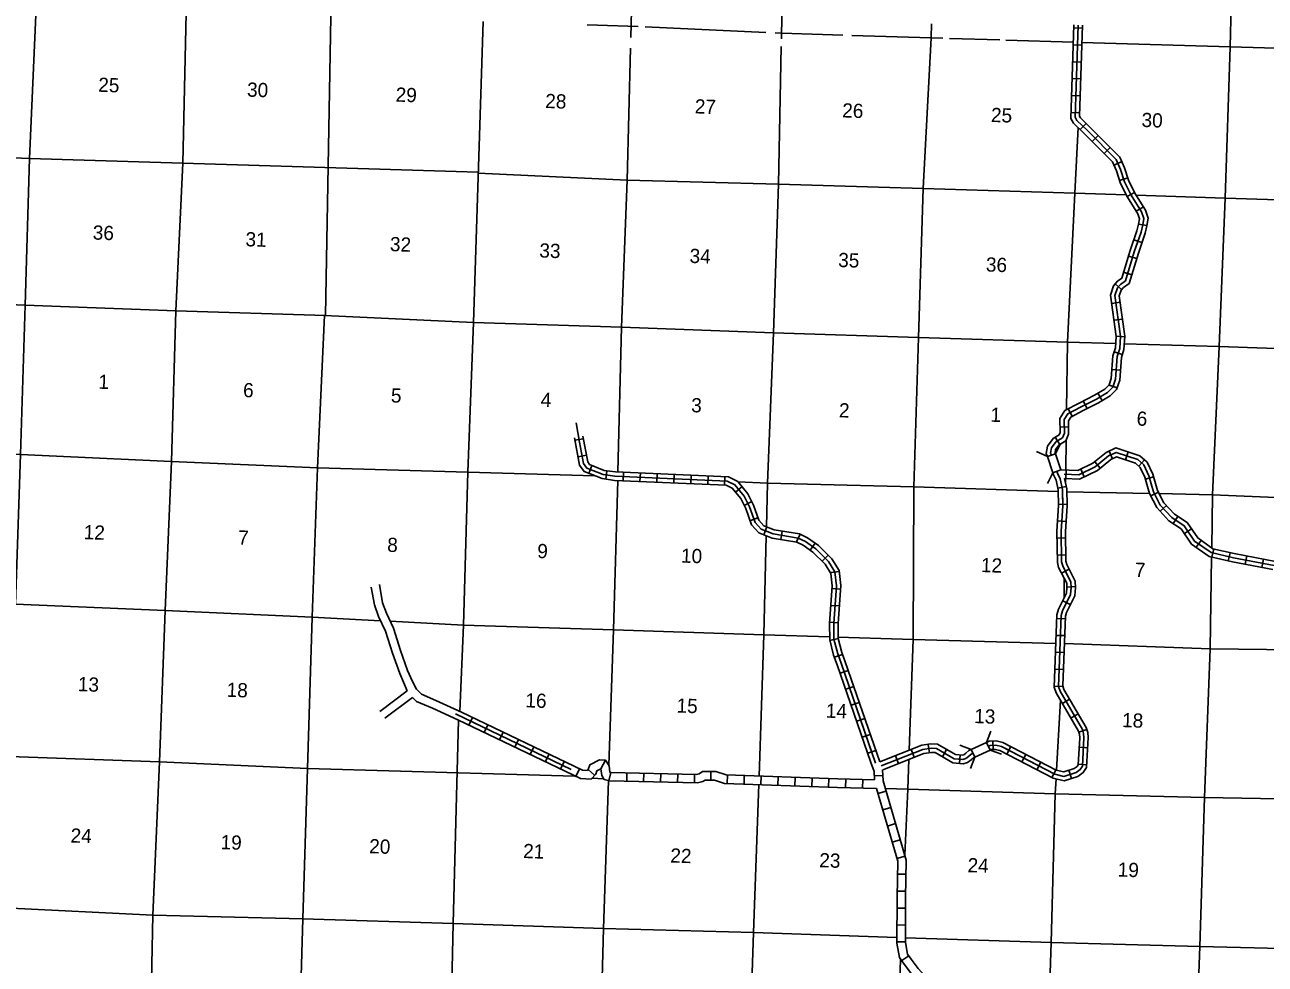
# Model space of a CAD drawing. Extents: x 761565 to 1479413, y 16349851 to 16905335.
# Drawn here: x 972163 to 1015843, y 16571603 to 16604681 of the extents above; entities that cross this region are included whole.
import ezdxf

# ---------------------------------------------------------------- set-up
doc = ezdxf.new("R2010")
doc.units = 0
for name, color, linetype in [('L10', 7, 'Continuous'), ('L11', 7, 'Continuous'), ('L13', 7, 'Continuous'), ('L14', 7, 'Continuous'), ('L18', 7, 'Continuous'), ('L8', 7, 'Continuous'), ('L9', 7, 'Continuous')]:
    doc.layers.add(name, color=color, linetype=linetype)

msp = doc.modelspace()

# ---------------------------------------------------------------- linework, layer by layer
at = {"layer": 'L10'}
for points in [[(984649, 16584968), (984763, 16584332), (984897, 16583966), (985142, 16583439), (985395, 16582650), (985645, 16581950), (985811, 16581561), (985957, 16581290), (986129, 16581109), (986642, 16580892), (987537, 16580481)], [(984360, 16584879), (984472, 16584254), (984620, 16583851), (984862, 16583330), (985110, 16582554), (985366, 16581841), (985626, 16581230)], [(985819, 16581000), (985954, 16580857), (986521, 16580617), (987415, 16580207)]]:
    msp.add_lwpolyline(points, dxfattribs=at)
at = {"layer": 'L11'}
for p, q in [((985626, 16581230), (984665, 16580505)), ((985819, 16581000), (984846, 16580265))]:
    msp.add_line(p, q, dxfattribs=at)
at = {"layer": 'L13'}
for p, q in [((993510, 16604238), (993724, 16615022)), ((991968, 16604678), (993768, 16604622)), ((994010, 16604607), (998264, 16604413)), ((1004723, 16604203), (1006504, 16604147)), ((1006705, 16604141), (1009089, 16604066)), ((972323, 16599970), (988134, 16599497)), ((1008818, 16589003), (1008834, 16590072)), ((982285, 16583821), (982466, 16589083)), ((1008811, 16588536), (1008813, 16588703)), ((1008856, 16588239), (1011770, 16588180)), ((1008760, 16584494), (1008768, 16585186)), ((1008495, 16578432), (1008630, 16580899)), ((992134, 16578151), (992552, 16578134))]:
    msp.add_line(p, q, dxfattribs=at)
for points in [[(998807, 16604192), (998811, 16604388), (998950, 16609651), (999072, 16614893)], [(977727, 16599808), (977850, 16605096), (978047, 16610315), (978051, 16610420)], [(972323, 16599970), (972565, 16605287), (972774, 16610212)], [(1013959, 16586265), (1013985, 16588136), (1014224, 16593354), (1014437, 16598572), (1014604, 16603910), (1014675, 16606778)], [(982750, 16594450), (982945, 16604969), (982970, 16605640)], [(987481, 16580508), (987610, 16583546), (987761, 16588925), (987960, 16594203), (988307, 16604793)], [(1003304, 16579137), (1003444, 16583032), (1003470, 16588415), (1003634, 16593669), (1003798, 16598922), (1004081, 16604223), (1004096, 16604712)], [(998592, 16604398), (998811, 16604388), (1000970, 16604320)], [(1001292, 16604310), (1004081, 16604223), (1004487, 16604210)], [(993052, 16588936), (993179, 16594039), (993375, 16599208), (993498, 16603862)], [(998280, 16587007), (998316, 16588544), (998523, 16593838), (998704, 16599074), (998801, 16603920)], [(1009389, 16604057), (1014604, 16603910), (1019857, 16603753), (1025127, 16603596), (1030421, 16603414), (1035709, 16603290), (1040894, 16603102), (1043449, 16603059)], [(1008850, 16591132), (1008887, 16593512), (1009143, 16598755), (1009255, 16601066)], [(957150, 16600577), (961762, 16600417), (972323, 16599970)], [(971841, 16584284), (972014, 16589554), (972179, 16594815), (972323, 16599970)], [(977481, 16594607), (977727, 16599808)], [(988132, 16599456), (993375, 16599208), (998704, 16599074), (1003798, 16598922), (1009143, 16598755), (1010951, 16598693)], [(1011301, 16598680), (1014437, 16598572), (1019657, 16598408), (1024656, 16598299)], [(961624, 16595205), (966918, 16595022), (972179, 16594815), (977481, 16594607), (982750, 16594450)], [(977101, 16584060), (977332, 16589303), (977481, 16594607)], [(982466, 16589083), (982717, 16594451)], [(982717, 16594451), (987960, 16594203), (993179, 16594039), (998523, 16593838), (1003634, 16593669), (1008887, 16593512), (1010584, 16593462)], [(1010884, 16593453), (1014224, 16593354), (1019535, 16593162), (1024521, 16592998)], [(956219, 16590116), (961476, 16589943), (966772, 16589794), (972014, 16589554), (977332, 16589303), (982466, 16589083)], [(982466, 16589083), (987761, 16588925), (992241, 16588799)], [(992733, 16578615), (992897, 16583380), (993044, 16588637)], [(997276, 16588590), (998316, 16588544), (1003470, 16588415), (1008555, 16588248)], [(1012109, 16588174), (1013985, 16588136), (1019295, 16587902), (1024775, 16587834)], [(998020, 16578226), (998191, 16583206), (998273, 16586688)], [(1013357, 16567189), (1013539, 16572232), (1013711, 16577476), (1013909, 16582712), (1013954, 16585938)], [(971841, 16584284), (977101, 16584060), (982285, 16583821)], [(976675, 16573329), (976901, 16578724), (977101, 16584060)], [(981798, 16567960), (981954, 16573197), (982119, 16578493), (982285, 16583821)], [(982285, 16583821), (984692, 16583697)], [(985030, 16583679), (987610, 16583546), (992897, 16583380), (998191, 16583206), (1000506, 16583129)], [(1000794, 16583120), (1003444, 16583032), (1008472, 16582899)], [(1008772, 16582891), (1013909, 16582712), (1018868, 16582644)], [(987126, 16567768), (987249, 16573040), (987438, 16580196)], [(955900, 16579424), (961094, 16579286), (966446, 16579094), (971641, 16578922), (976901, 16578724), (982119, 16578493), (991537, 16578227)], [(1003152, 16575441), (1003254, 16577763), (1003292, 16578810)], [(992325, 16565676), (992404, 16567594), (992543, 16572865), (992714, 16578058)], [(997542, 16564595), (997647, 16567396), (997822, 16572717), (998009, 16577927)], [(1008146, 16567359), (1008302, 16572363), (1008449, 16577600), (1008478, 16578128)], [(1002465, 16577795), (1003254, 16577763), (1008449, 16577600), (1013711, 16577476), (1018974, 16577378), (1023273, 16577203)], [(966215, 16573841), (976675, 16573329), (981954, 16573197), (987249, 16573040), (992543, 16572865), (997822, 16572717), (1002874, 16572542)], [(975859, 16546970), (976000, 16552266), (976173, 16557552), (976414, 16562862), (976570, 16568124), (976675, 16573329)], [(1003174, 16572531), (1008302, 16572363), (1013539, 16572232), (1018793, 16572100), (1023870, 16571926)], [(1002767, 16561899), (1002769, 16561969), (1002877, 16567299), (1003003, 16571792)]]:
    msp.add_lwpolyline(points, dxfattribs=at)
at = {"layer": 'L18'}
for p, q in [((1008455, 16589572), (1008623, 16589916)), ((1008173, 16589475), (1007794, 16589661)), ((1008455, 16589572), (1008173, 16589475)), ((1008173, 16589475), (1008367, 16588911)), ((1008455, 16589572), (1008649, 16589008)), ((1008367, 16588911), (1008181, 16588532)), ((1008649, 16589008), (1008367, 16588911)), ((1006033, 16579415), (1006178, 16579811)), ((1005491, 16579164), (1005095, 16579310)), ((1006033, 16579415), (1005491, 16579164)), ((1006158, 16579144), (1006033, 16579415)), ((1005617, 16578894), (1005471, 16578498)), ((1005617, 16578894), (1005491, 16579164)), ((1006158, 16579144), (1005617, 16578894)), ((1006158, 16579144), (1006554, 16578998))]:
    msp.add_line(p, q, dxfattribs=at)
at = {"layer": 'L8'}
for p, q in [((1009405, 16604564), (1009107, 16604574)), ((1009385, 16603968), (1009087, 16603977)), ((1009365, 16603371), (1009067, 16603381)), ((1009346, 16602775), (1009048, 16602785)), ((1009326, 16602179), (1009028, 16602188)), ((1009306, 16601582), (1009008, 16601592)), ((1009539, 16601208), (1009331, 16600994)), ((1009964, 16600786), (1009753, 16600575)), ((1010385, 16600363), (1010173, 16600152)), ((1010792, 16599866), (1010521, 16599743)), ((1011003, 16599290), (1010718, 16599201)), ((1011246, 16598772), (1010979, 16598639)), ((1011552, 16598277), (1011299, 16598119)), ((1011680, 16597612), (1011385, 16597657)), ((1011504, 16597015), (1011221, 16597111)), ((1011318, 16596452), (1011033, 16596540)), ((1011142, 16595882), (1010857, 16595971)), ((1010783, 16595356), (1010563, 16595558)), ((1010736, 16594910), (1010441, 16594869)), ((1010818, 16594319), (1010523, 16594278)), ((1010900, 16593697), (1010602, 16593718)), ((1010811, 16593074), (1010527, 16593166)), ((1010745, 16592520), (1010447, 16592542)), ((1010631, 16591902), (1010348, 16591995)), ((1010107, 16591453), (1009955, 16591710)), ((1009043, 16590896), (1008905, 16591160)), ((1009571, 16591170), (1009436, 16591436)), ((1008607, 16589907), (1008450, 16590160)), ((1008916, 16590522), (1008618, 16590516)), ((991536, 16590056), (991830, 16590107)), ((991647, 16589467), (991940, 16589523)), ((1008455, 16589572), (1008173, 16589476)), ((1010029, 16589065), (1009840, 16589296)), ((1010471, 16589403), (1010346, 16589674)), ((1010921, 16589360), (1011013, 16589644)), ((1011395, 16589138), (1011594, 16589360)), ((992026, 16588885), (992135, 16589162)), ((992623, 16588683), (992662, 16588979)), ((993230, 16588629), (993243, 16588927)), ((993826, 16588602), (993839, 16588900)), ((994422, 16588576), (994435, 16588874)), ((995018, 16588549), (995031, 16588847)), ((995614, 16588523), (995627, 16588821)), ((1008366, 16588911), (1008648, 16589008)), ((1008823, 16588703), (1008832, 16589002)), ((1009474, 16588767), (1009346, 16589037)), ((996210, 16588496), (996223, 16588794)), ((996806, 16588469), (996819, 16588767)), ((997187, 16588227), (997418, 16588416)), ((1008542, 16588362), (1008834, 16588426)), ((1011624, 16588685), (1011910, 16588768)), ((1011815, 16588092), (1012081, 16588227)), ((997495, 16587759), (997761, 16587893)), ((1008569, 16587795), (1008867, 16587803)), ((1012143, 16587551), (1012363, 16587753)), ((997700, 16587220), (997982, 16587319)), ((1008534, 16587214), (1008831, 16587194)), ((1012601, 16587119), (1012764, 16587368)), ((998186, 16586722), (998295, 16587000)), ((998789, 16586558), (998837, 16586852)), ((999339, 16586471), (999463, 16586742)), ((1012997, 16586769), (1013243, 16586938)), ((999824, 16586182), (999999, 16586424)), ((1008513, 16586606), (1008812, 16586611)), ((1013415, 16586283), (1013587, 16586526)), ((1013964, 16585937), (1014032, 16586227)), ((1000246, 16585794), (1000455, 16586007)), ((1008523, 16586009), (1008821, 16586014)), ((1014545, 16585802), (1014613, 16586092)), ((1015137, 16585684), (1015192, 16585978)), ((1015723, 16585575), (1015778, 16585868)), ((1000543, 16585397), (1000839, 16585434)), ((1008674, 16585375), (1008940, 16585509)), ((1008863, 16584884), (1009161, 16584901)), ((1000593, 16584834), (1000891, 16584811)), ((1000548, 16584239), (1000846, 16584217)), ((1008712, 16584397), (1008980, 16584265)), ((1000503, 16583644), (1000801, 16583622)), ((1008506, 16583779), (1008804, 16583768)), ((1008484, 16583183), (1008782, 16583172)), ((1000516, 16583000), (1000805, 16583074)), ((1000676, 16582409), (1000955, 16582513)), ((1008461, 16582587), (1008760, 16582576)), ((1000875, 16581851), (1001158, 16581948)), ((1008439, 16581990), (1008737, 16581979)), ((1008417, 16581394), (1008715, 16581383)), ((1001070, 16581287), (1001352, 16581384)), ((1001264, 16580723), (1001546, 16580820)), ((1008700, 16580782), (1008957, 16580932)), ((987331, 16580414), (991407, 16578456)), ((987415, 16580207), (991726, 16578137)), ((987537, 16580481), (991801, 16578434)), ((987934, 16580290), (987805, 16580021)), ((1001458, 16580159), (1001740, 16580256)), ((1009001, 16580267), (1009258, 16580417)), ((988471, 16580032), (988342, 16579763)), ((989009, 16579773), (988880, 16579504)), ((1001652, 16579595), (1001935, 16579692)), ((1009278, 16579777), (1009562, 16579868)), ((989547, 16579515), (989418, 16579246)), ((990085, 16579257), (989956, 16578988)), ((1004021, 16579050), (1003979, 16579345)), ((1006249, 16579463), (1006265, 16579165)), ((1006883, 16579265), (1006745, 16579000)), ((1009294, 16579240), (1009591, 16579223)), ((990623, 16578998), (990493, 16578729)), ((992449, 16578482), (992614, 16578787)), ((1001847, 16579030), (1002129, 16579128)), ((1002932, 16578669), (1002823, 16578946)), ((1003487, 16578888), (1003377, 16579166)), ((1004475, 16578908), (1004626, 16579166)), ((1005081, 16578672), (1005104, 16578970)), ((1007412, 16578990), (1007275, 16578725)), ((991160, 16578740), (991031, 16578471)), ((991701, 16578480), (991572, 16578211)), ((992005, 16578454), (992227, 16578254)), ((992728, 16578065), (992805, 16578353)), ((993359, 16578044), (993366, 16578342)), ((996324, 16578088), (996321, 16578387)), ((1007942, 16578715), (1007804, 16578450)), ((1008471, 16578440), (1008334, 16578176)), ((1008930, 16578430), (1009021, 16578146)), ((1009261, 16578644), (1009558, 16578627)), ((993956, 16578030), (993963, 16578328)), ((994552, 16578016), (994559, 16578314)), ((995148, 16578001), (995156, 16578300)), ((995745, 16577987), (995752, 16578286)), ((996894, 16577968), (996904, 16578266)), ((997490, 16577946), (997501, 16578244)), ((998086, 16577925), (998097, 16578223)), ((998682, 16577903), (998693, 16578201)), ((999278, 16577882), (999289, 16578180)), ((999875, 16577860), (999885, 16578158)), ((1000471, 16577838), (1000481, 16578137)), ((1001069, 16577821), (1001076, 16578119)), ((1001665, 16577807), (1001672, 16578105)), ((1002379, 16578242), (1002081, 16578231)), ((1002492, 16577698), (1002206, 16577614)), ((1002660, 16577125), (1002373, 16577041)), ((1002827, 16576552), (1002540, 16576468)), ((1002994, 16575979), (1002708, 16575896)), ((1003161, 16575407), (1002875, 16575323)), ((1003193, 16574771), (1002895, 16574776)), ((1003183, 16574174), (1002885, 16574179)), ((1003177, 16573580), (1002879, 16573581)), ((1003175, 16572983), (1002877, 16572984)), ((1003172, 16572386), (1002874, 16572388)), ((1003291, 16571903), (1003047, 16571732))]:
    msp.add_line(p, q, dxfattribs=at)
for points in [[(1008172, 16589475), (1008133, 16589591), (1008179, 16589850), (1008376, 16590116), (1008583, 16590244), (1008621, 16590328), (1008611, 16590823), (1008788, 16591099), (1009290, 16591363), (1009829, 16591636), (1010199, 16591854), (1010349, 16592002), (1010424, 16592230), (1010481, 16593029), (1010573, 16593309), (1010601, 16593708), (1010400, 16595157), (1010503, 16595494), (1010648, 16595651), (1010790, 16595758), (1011091, 16596729), (1011328, 16597427), (1011386, 16597663), (1011413, 16597845), (1011353, 16598030), (1010994, 16598607), (1010750, 16599098), (1010612, 16599539), (1010471, 16599852), (1009474, 16600854), (1009096, 16601220), (1009001, 16601386), (1009109, 16604677)], [(1008314, 16589524), (1008287, 16589602), (1008321, 16589788), (1008480, 16590004), (1008700, 16590140), (1008772, 16590297), (1008761, 16590781), (1008893, 16590985), (1009359, 16591229), (1009901, 16591505), (1010291, 16591734), (1010480, 16591920), (1010572, 16592201), (1010630, 16593000), (1010722, 16593280), (1010752, 16593713), (1010553, 16595145), (1010637, 16595417), (1010749, 16595539), (1010919, 16595667), (1011234, 16596683), (1011472, 16597385), (1011533, 16597634), (1011567, 16597858), (1011490, 16598094), (1011125, 16598680), (1010889, 16599154), (1010752, 16599592), (1010596, 16599939), (1009580, 16600960), (1009215, 16601313), (1009152, 16601424), (1009259, 16604672)], [(1008456, 16589572), (1008442, 16589614), (1008462, 16589727), (1008583, 16589892), (1008818, 16590037), (1008922, 16590265), (1008912, 16590738), (1008998, 16590871), (1009428, 16591096), (1009973, 16591373), (1010383, 16591615), (1010611, 16591839), (1010720, 16592172), (1010778, 16592971), (1010870, 16593251), (1010902, 16593718), (1010706, 16595133), (1010770, 16595341), (1010850, 16595427), (1011048, 16595576), (1011376, 16596637), (1011616, 16597343), (1011680, 16597605), (1011720, 16597870), (1011628, 16598157), (1011256, 16598753), (1011029, 16599210), (1010893, 16599645), (1010722, 16600025), (1009685, 16601067), (1009335, 16601406), (1009303, 16601461), (1009409, 16604667)], [(1002126, 16578678), (1000913, 16582199), (1000790, 16582529), (1000657, 16583050), (1000649, 16583600), (1000750, 16584931), (1000691, 16585417), (1000467, 16585786), (1000014, 16586229), (999651, 16586492), (999396, 16586609), (998517, 16586753), (998097, 16586917), (997880, 16587157), (997689, 16587706), (997501, 16588078), (997172, 16588481), (996901, 16588614), (992946, 16588791), (992531, 16588846), (991955, 16589073), (991843, 16589235), (991701, 16589981), (991581, 16590669)], [(1002074, 16578386), (1001959, 16578702), (1000772, 16582149), (1000647, 16582484), (1000507, 16583030), (1000499, 16583605), (1000600, 16584928), (1000546, 16585366), (1000349, 16585692), (999917, 16586114), (999575, 16586362), (999352, 16586464), (998477, 16586608), (998010, 16586790), (997748, 16587079), (997551, 16587647), (997374, 16587996), (997076, 16588361), (996863, 16588466), (992933, 16588641), (992493, 16588700), (991857, 16588950), (991702, 16589176), (991518, 16590138)], [(1002268, 16578727), (1001054, 16582250), (1000934, 16582574), (1000807, 16583070), (1000800, 16583596), (1000901, 16584935), (1000836, 16585467), (1000586, 16585880), (1000111, 16586344), (999727, 16586622), (999441, 16586753), (998557, 16586899), (998185, 16587044), (998012, 16587235), (997827, 16587764), (997627, 16588161), (997267, 16588601), (996939, 16588763), (992960, 16588941), (992569, 16588992), (992053, 16589196), (991985, 16589294), (991812, 16590199)], [(1016203, 16585789), (1014755, 16586060), (1014000, 16586235), (1013467, 16586612), (1013098, 16587151), (1012648, 16587446), (1012271, 16587854), (1012051, 16588289), (1011885, 16588859), (1011687, 16589278), (1011430, 16589509), (1010584, 16589785), (1010243, 16589627), (1009772, 16589241), (1009246, 16588990), (1008649, 16589008)], [(1016158, 16585645), (1014724, 16585913), (1013938, 16586096), (1013358, 16586505), (1012991, 16587042), (1012550, 16587330), (1012146, 16587768), (1011910, 16588234), (1011744, 16588805), (1011564, 16589186), (1011353, 16589376), (1010594, 16589624), (1010323, 16589499), (1009853, 16589113), (1009278, 16588839), (1008761, 16588855)], [(1016114, 16585500), (1014694, 16585767), (1013875, 16585956), (1013250, 16586398), (1012884, 16586932), (1012452, 16587215), (1012022, 16587681), (1011770, 16588178), (1011604, 16588752), (1011442, 16589095), (1011276, 16589243), (1010603, 16589463), (1010404, 16589371), (1009934, 16588986), (1009309, 16588688), (1008774, 16588704)], [(1006033, 16579415), (1006123, 16579458), (1006368, 16579470), (1006608, 16579408), (1008483, 16578435), (1008748, 16578372), (1009115, 16578490), (1009217, 16578563), (1009259, 16578628), (1009311, 16579578), (1009302, 16579701), (1009266, 16579812), (1008481, 16581153), (1008415, 16581362), (1008509, 16583904), (1008565, 16584100), (1008843, 16584663), (1008863, 16584865), (1008855, 16585015), (1008570, 16585577), (1008526, 16585753), (1008508, 16586852), (1008569, 16587750), (1008554, 16588305), (1008480, 16588644), (1008390, 16588839), (1008365, 16588911)], [(1006097, 16579279), (1006160, 16579309), (1006353, 16579319), (1006554, 16579267), (1008431, 16578293), (1008753, 16578217), (1009183, 16578354), (1009328, 16578458), (1009406, 16578581), (1009462, 16579579), (1009450, 16579730), (1009404, 16579873), (1008619, 16581214), (1008566, 16581382), (1008659, 16583881), (1008705, 16584046), (1008990, 16584621), (1009014, 16584862), (1009003, 16585054), (1008712, 16585630), (1008676, 16585772), (1008659, 16586848), (1008719, 16587747), (1008703, 16588323), (1008623, 16588692), (1008529, 16588895), (1008507, 16588959)], [(1006159, 16579143), (1006197, 16579161), (1006337, 16579168), (1006500, 16579126), (1008378, 16578152), (1008759, 16578061), (1009251, 16578218), (1009438, 16578353), (1009554, 16578533), (1009612, 16579581), (1009598, 16579759), (1009542, 16579934), (1008757, 16581275), (1008717, 16581403), (1008808, 16583857), (1008846, 16583992), (1009136, 16584579), (1009164, 16584859), (1009151, 16585094), (1008853, 16585683), (1008826, 16585792), (1008809, 16586845), (1008869, 16587744), (1008853, 16588341), (1008774, 16588704)], [(1002268, 16578727), (1003750, 16579314), (1004073, 16579359), (1004308, 16579352), (1004940, 16578983), (1005180, 16578965), (1005232, 16578981), (1005305, 16579032), (1005405, 16579125), (1005491, 16579165)], [(1002323, 16578588), (1003789, 16579168), (1004082, 16579209), (1004265, 16579204), (1004894, 16578836), (1005196, 16578813), (1005298, 16578844), (1005400, 16578915), (1005490, 16578999), (1005554, 16579029)], [(1002085, 16578097), (1000791, 16578126), (996858, 16578268), (996500, 16578389), (996033, 16578385), (995914, 16578311), (995814, 16578285), (992795, 16578357), (992770, 16578363), (992736, 16578591), (992614, 16578787), (992405, 16578794), (992060, 16578624), (992005, 16578454), (991978, 16578425), (991801, 16578434)], [(1002378, 16578448), (1003827, 16579022), (1004090, 16579059), (1004222, 16579055), (1004848, 16578690), (1005213, 16578661), (1005365, 16578708), (1005495, 16578798), (1005575, 16578873), (1005617, 16578893)], [(1002152, 16577795), (1000782, 16577826), (996804, 16577970), (996453, 16578089), (996120, 16578085), (996034, 16578032), (995849, 16577984), (992752, 16578058), (992568, 16578106), (992482, 16578253), (992449, 16578482), (992306, 16578411), (992270, 16578300), (992106, 16578119), (991726, 16578137)], [(1002085, 16578097), (1002074, 16578386)], [(1006713, 16567368), (1006620, 16567556), (1006387, 16568608), (1006212, 16569043), (1005952, 16569385), (1005357, 16569953), (1004813, 16570196), (1004487, 16570494), (1003618, 16571451), (1003375, 16571785), (1003251, 16571962), (1003173, 16572369), (1003180, 16573945), (1003203, 16575267), (1002386, 16578064), (1002372, 16578446)], [(1006484, 16567152), (1006335, 16567456), (1006099, 16568519), (1005948, 16568894), (1005727, 16569184), (1005188, 16569700), (1004646, 16569941), (1004274, 16570282), (1003385, 16571262), (1003131, 16571610), (1002968, 16571842), (1002873, 16572341), (1002880, 16573949), (1002902, 16575227), (1002152, 16577795)]]:
    msp.add_lwpolyline(points, dxfattribs=at)
at = {"layer": 'L9'}
for points in [[(1002030, 16578956), (1000913, 16582199), (1000790, 16582529), (1000657, 16583050), (1000649, 16583600), (1000750, 16584931), (1000691, 16585417), (1000467, 16585786), (1000014, 16586229), (999651, 16586492), (999396, 16586609), (998517, 16586753), (998097, 16586917), (997880, 16587157), (997689, 16587706), (997501, 16588078), (997172, 16588481), (996901, 16588614), (992946, 16588791), (992531, 16588846), (991955, 16589073), (991843, 16589235), (991701, 16589981), (991581, 16590669)], [(1008707, 16588198), (1008719, 16587747), (1008659, 16586848), (1008676, 16585772), (1008712, 16585630), (1009003, 16585054), (1009014, 16584862), (1008990, 16584621), (1008705, 16584046), (1008659, 16583881), (1008566, 16581382), (1008619, 16581214), (1009404, 16579873), (1009450, 16579730), (1009462, 16579579), (1009406, 16578581), (1009328, 16578458), (1009183, 16578354), (1008753, 16578217), (1008431, 16578293), (1006629, 16579228)], [(1005095, 16578821), (1004894, 16578836), (1004265, 16579204), (1004082, 16579209), (1003789, 16579168), (1002323, 16578588)]]:
    msp.add_lwpolyline(points, dxfattribs=at)

# ---------------------------------------------------------------- texts
at = {"layer": 'L14'}
for s, p in [('25', (974743, 16602325)), ('30', (979982, 16602155)), ('29', (985216, 16601978)), ('28', (990483, 16601754)), ('27', (995749, 16601564)), ('26', (1000941, 16601422)), ('25', (1006180, 16601262)), ('30', (1011483, 16601087)), ('36', (974550, 16597122)), ('31', (979927, 16596886)), ('32', (985015, 16596714)), ('33', (990276, 16596490)), ('34', (995566, 16596299)), ('35', (1000800, 16596156)), ('36', (1006001, 16595997)), ('1', (974748, 16591868)), ('6', (979843, 16591574)), ('5', (985049, 16591386)), ('4', (990324, 16591233)), ('3', (995624, 16591042)), ('2', (1000826, 16590862)), ('1', (1006162, 16590706)), ('6', (1011310, 16590570)), ('12', (974232, 16586572)), ('7', (979668, 16586383)), ('8', (984919, 16586126)), ('9', (990202, 16585907)), ('10', (995265, 16585745)), ('12', (1005826, 16585413)), ('7', (1011247, 16585247)), ('13', (974024, 16581220)), ('18', (979265, 16581021)), ('16', (989785, 16580650)), ('15', (995108, 16580466)), ('14', (1000364, 16580285)), ('13', (1005589, 16580095)), ('18', (1010797, 16579953)), ('24', (973770, 16575889)), ('19', (979051, 16575656)), ('20', (984284, 16575513)), ('21', (989705, 16575343)), ('22', (994889, 16575185)), ('23', (1000134, 16575020)), ('24', (1005355, 16574844)), ('19', (1010644, 16574691))]:
    msp.add_text(s, height=500, rotation=357.9584, dxfattribs=at).set_placement(p)

doc.saveas('drawing.dxf')
